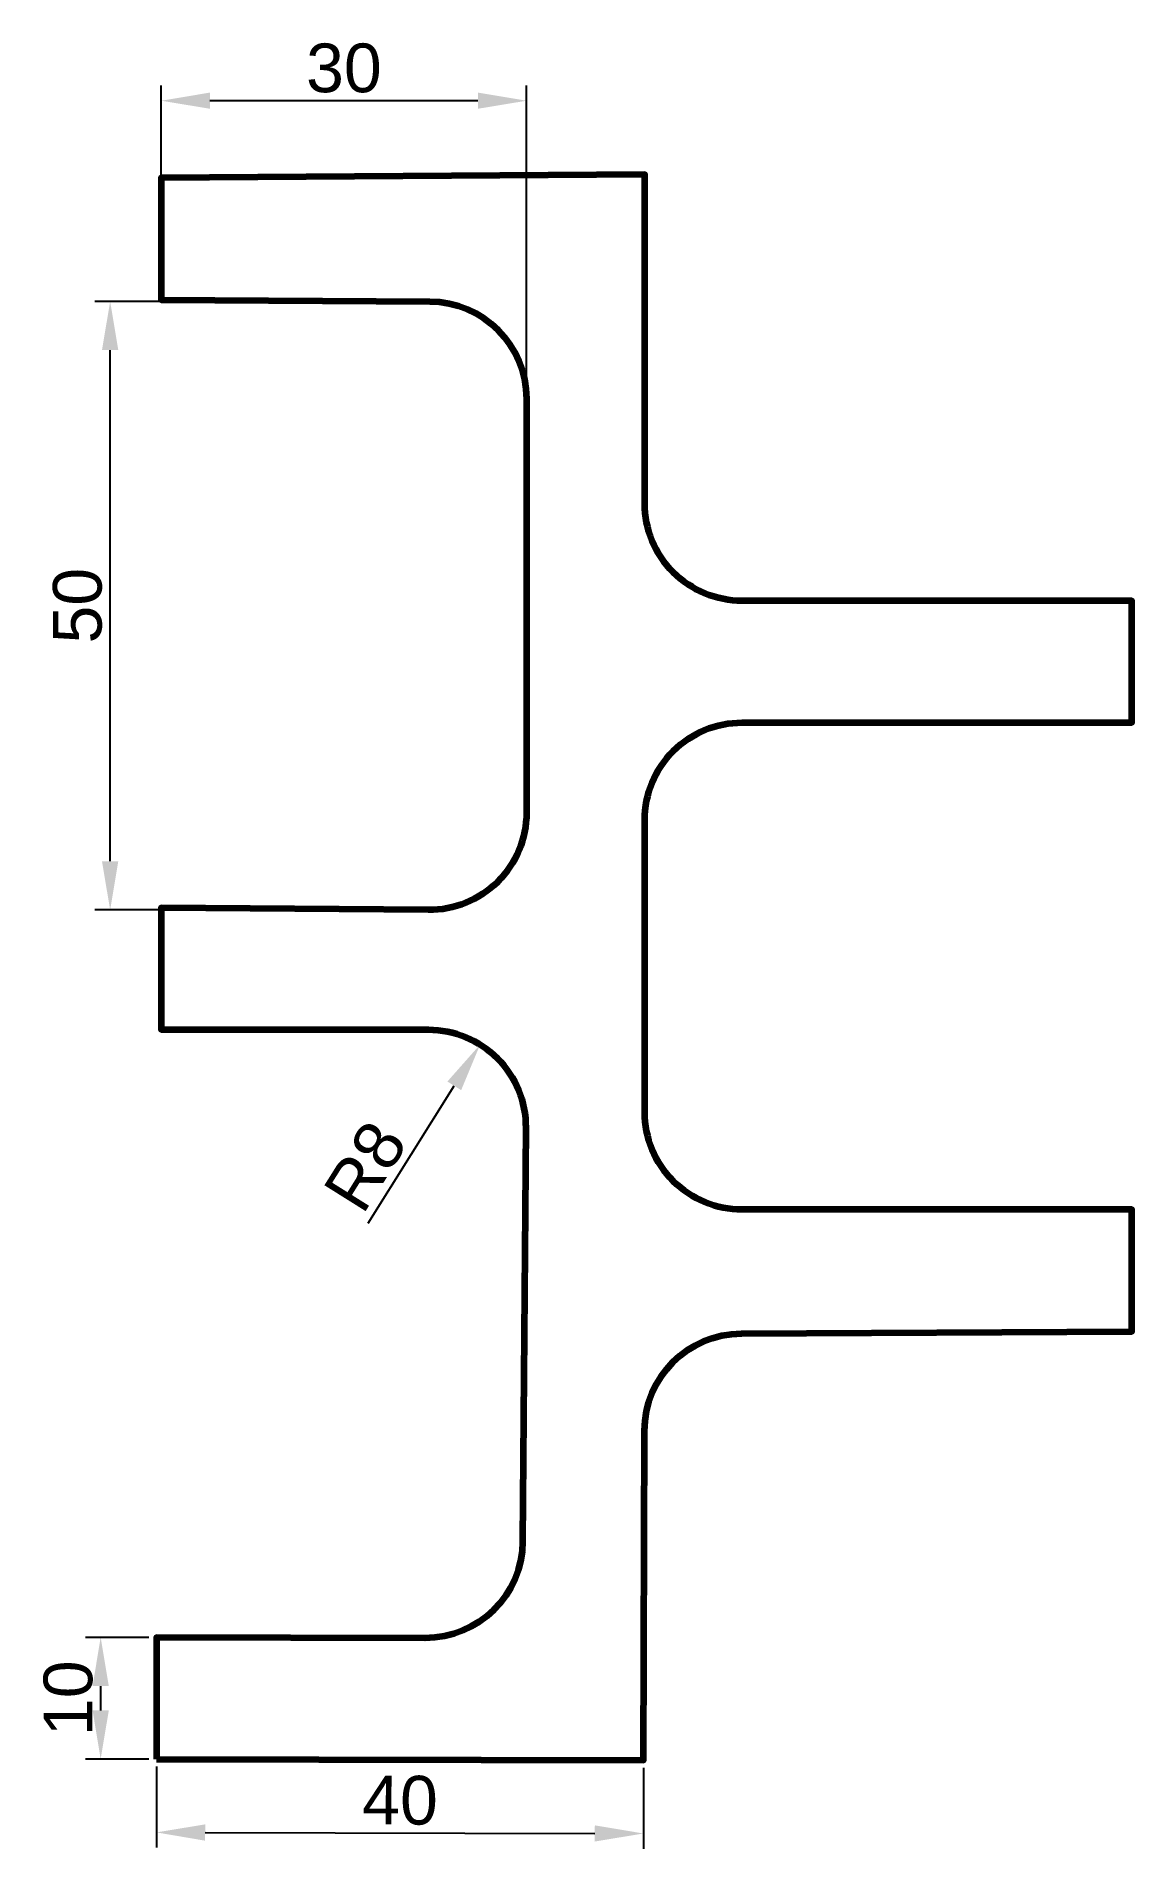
# Model space of a CAD drawing. Header units: millimetres. Extents: x 67 to 157, y 43 to 192.
import ezdxf

# ---------------------------------------------------------------- set-up
doc = ezdxf.new("R2010")
doc.units = ezdxf.units.MM
doc.layers.get('0').update_dxf_attribs({"true_color": 0xc2ced6})
doc.styles.get("Standard").update_dxf_attribs({"font": 'arial.ttf'})
doc.dimstyles.new('ISO-25', dxfattribs={"dimtxt": 2.5, "dimasz": 2.5, "dimexe": 1.25, "dimexo": 0.625, "dimtad": 1, "dimtxsty": 'Standard', "dimcen": 2.5, "dimadec": 0, "dimazin": 0, "dimtfac": 1, "dimtmove": 0, "dimatfit": 3, "dimfxl": 1, "dimarcsym": 0})

# ---------------------------------------------------------------- blocks, each defined once
blk = doc.blocks.new('*D2')
at = {"color": 0, "lineweight": -2, "transparency": 16777216}
blk.add_line((94.36, 94.67), (101.44, 105.96), dxfattribs=at)
at = {"color": 0, "transparency": 16777216}
blk.add_solid([(100.88, 106.31), (102.01, 105.6), (103.57, 109.35)], dxfattribs=at)
at = {"layer": 'Defpoints', "color": 0, "transparency": 16777216}
for p in [(103.57, 109.35), (99.32, 102.57)]:
    blk.add_point(p, dxfattribs=at)
at = {"color": 0, "transparency": 16777216, "insert": (94.15, 99.35), "char_height": 4, "attachment_point": 5, "rotation": 57.8997}
blk.add_mtext('R8', dxfattribs=at)
blk = doc.blocks.new('*D3')
at = {"color": 0, "lineweight": -2, "transparency": 16777216}
for p, q in [((98.8, 170.38), (71.93, 170.38)), ((73.18, 124.4), (73.18, 166.38)), ((98.69, 120.4), (71.93, 120.4))]:
    blk.add_line(p, q, dxfattribs=at)
at = {"color": 0, "transparency": 16777216}
for points in [[(72.51, 166.38), (73.85, 166.38), (73.18, 170.38)], [(72.51, 124.4), (73.85, 124.4), (73.18, 120.4)]]:
    blk.add_solid(points, dxfattribs=at)
at = {"layer": 'Defpoints', "color": 0, "transparency": 16777216}
for p in [(73.18, 170.38), (99.42, 170.38), (99.31, 120.4)]:
    blk.add_point(p, dxfattribs=at)
at = {"color": 0, "transparency": 16777216, "insert": (70.51, 145.39), "char_height": 4, "attachment_point": 5, "rotation": 90}
blk.add_mtext('50', dxfattribs=at)
blk = doc.blocks.new('*D4')
at = {"color": 0, "lineweight": -2, "transparency": 16777216}
for p, q in [((77.38, 171.14), (77.38, 188.11)), ((107.38, 163.01), (107.38, 188.11)), ((103.38, 186.86), (81.38, 186.86))]:
    blk.add_line(p, q, dxfattribs=at)
at = {"color": 0, "transparency": 16777216}
for points in [[(81.38, 187.53), (81.38, 186.2), (77.38, 186.86)], [(103.38, 187.53), (103.38, 186.2), (107.38, 186.86)]]:
    blk.add_solid(points, dxfattribs=at)
at = {"layer": 'Defpoints', "color": 0, "transparency": 16777216}
for p in [(77.38, 186.86), (77.38, 170.52), (107.38, 162.38)]:
    blk.add_point(p, dxfattribs=at)
at = {"color": 0, "transparency": 16777216, "insert": (92.38, 189.53), "char_height": 4, "attachment_point": 5}
blk.add_mtext('30', dxfattribs=at)
blk = doc.blocks.new('*D5')
at = {"color": 0, "lineweight": -2, "transparency": 16777216}
for p, q in [((76.37, 60.66), (71.15, 60.66)), ((72.4, 56.66), (72.4, 54.66)), ((76.37, 50.66), (71.15, 50.66))]:
    blk.add_line(p, q, dxfattribs=at)
at = {"color": 0, "transparency": 16777216}
for points in [[(71.74, 56.66), (73.07, 56.66), (72.4, 60.66)], [(71.74, 54.66), (73.07, 54.66), (72.4, 50.66)]]:
    blk.add_solid(points, dxfattribs=at)
at = {"layer": 'Defpoints', "color": 0, "transparency": 16777216}
for p in [(77, 60.66), (72.4, 50.66), (77, 50.66)]:
    blk.add_point(p, dxfattribs=at)
at = {"color": 0, "transparency": 16777216, "insert": (69.74, 55.66), "char_height": 4, "attachment_point": 5, "rotation": 90}
blk.add_mtext('10', dxfattribs=at)
blk = doc.blocks.new('*D6')
at = {"color": 0, "lineweight": -2, "transparency": 16777216}
for p, q in [((77, 50.04), (76.98, 43.39)), ((117, 49.94), (116.98, 43.3)), ((80.98, 44.63), (112.98, 44.56))]:
    blk.add_line(p, q, dxfattribs=at)
at = {"color": 0, "transparency": 16777216}
for points in [[(80.99, 45.3), (80.98, 43.96), (76.98, 44.64)], [(112.99, 45.22), (112.98, 43.89), (116.98, 44.55)]]:
    blk.add_solid(points, dxfattribs=at)
at = {"layer": 'Defpoints', "color": 0, "transparency": 16777216}
for p in [(77, 50.66), (117, 50.57), (116.98, 44.55)]:
    blk.add_point(p, dxfattribs=at)
at = {"color": 0, "transparency": 16777216, "insert": (96.99, 47.26), "char_height": 4, "attachment_point": 5, "rotation": 359.8661}
blk.add_mtext('40', dxfattribs=at)

msp = doc.modelspace()

# ---------------------------------------------------------------- linework, layer by layer
at = {"color": 1, "linetype": 'ByBlock', "lineweight": 200, "ltscale": 1.5}
msp.add_lwpolyline([(76.998, 50.66), (116.998, 50.567), (117.069, 77.632, -0.4118218), (125.024, 85.611), (157.089, 85.789), (157.089, 95.789), (125.089, 95.789, -0.4142136), (117.089, 103.789), (117.089, 127.789, -0.4142136), (125.089, 135.789), (157.089, 135.789), (157.089, 145.789), (125.089, 145.789, -0.4142136), (117.089, 153.789), (117.089, 180.789), (77.376, 180.516), (77.376, 170.516), (99.424, 170.381, -0.4124183), (107.375, 162.381), (107.375, 128.396, -0.4165328), (99.312, 120.396), (77.376, 120.569), (77.376, 110.569), (99.315, 110.569, -0.4164302), (107.315, 102.509), (107.058, 68.534, -0.4128718), (99.035, 60.595), (76.998, 60.66)], format="xyb", close=True, dxfattribs=at)

# ---------------------------------------------------------------- dimensions: what is measured, and where the dimension line sits
dim = msp.add_linear_dim(base=(77.376, 186.862), p1=(107.375, 162.381), p2=(77.376, 170.516), dimstyle='ISO-25', override={"dimtxt": 4, "dimasz": 4})
dim.commit()
dim.dimension.update_dxf_attribs({"geometry": '*D4', "text_midpoint": (92.375, 189.531)})
dim = msp.add_linear_dim(base=(73.182, 170.381), p1=(99.312, 120.396), p2=(99.424, 170.381), angle=90, text='50', dimstyle='ISO-25', override={"dimtxt": 4, "dimasz": 4})
dim.commit()
dim.dimension.update_dxf_attribs({"geometry": '*D3', "text_midpoint": (70.514, 145.388)})
dim = msp.add_radius_dim(center=(99.315, 102.569), mpoint=(103.567, 109.346), dimstyle='ISO-25', override={"dimtxt": 4, "dimasz": 4})
dim.commit()
dim.dimension.update_dxf_attribs({"geometry": '*D2', "text_midpoint": (96.409, 97.937), "dimtype": 164})
dim = msp.add_linear_dim(base=(72.403, 50.66), p1=(76.998, 60.66), p2=(76.998, 50.66), angle=90, dimstyle='ISO-25', override={"dimtxt": 4, "dimasz": 4})
dim.commit()
dim.dimension.update_dxf_attribs({"geometry": '*D5', "text_midpoint": (69.735, 55.66)})
dim = msp.add_aligned_dim(p1=(76.998, 50.66), p2=(116.998, 50.567), distance=-6.019, dimstyle='ISO-25', override={"dimtxt": 4, "dimasz": 4})
dim.commit()
dim.dimension.update_dxf_attribs({"geometry": '*D6', "text_midpoint": (96.99, 47.261)})

doc.saveas('drawing.dxf')
